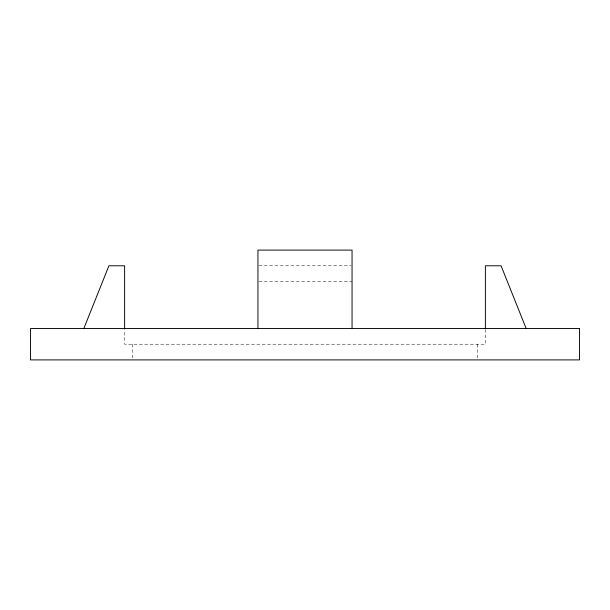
<?xml version="1.0" encoding="UTF-8"?>
<svg xmlns="http://www.w3.org/2000/svg" width="610" height="610" viewBox="0 0 610 610"><rect width="100%" height="100%" fill="white"/><g stroke="black" fill="none" stroke-linecap="round" stroke-linejoin="round"><path stroke-width="0.46" stroke-dasharray="3.05 2.29" d="M258.892 265.785L351.108 265.785M258.892 281.469L352.054 281.469M485.385 329.453L485.385 344.215L124.615 344.215L124.615 329.453M477.478 344.215L477.478 358.977M132.523 344.215L132.523 358.977"/><path stroke-width="0.91" d="M83.829 328.531L108.931 265.785L124.615 265.785L124.615 328.531M526.171 328.531L501.069 265.785L485.385 265.785L485.385 328.531M352.054 328.531L352.054 250.1L257.946 250.1L257.946 328.531M579.5 328.531L30.5 328.531L30.5 359.9L579.5 359.9L579.5 328.531"/></g></svg>
